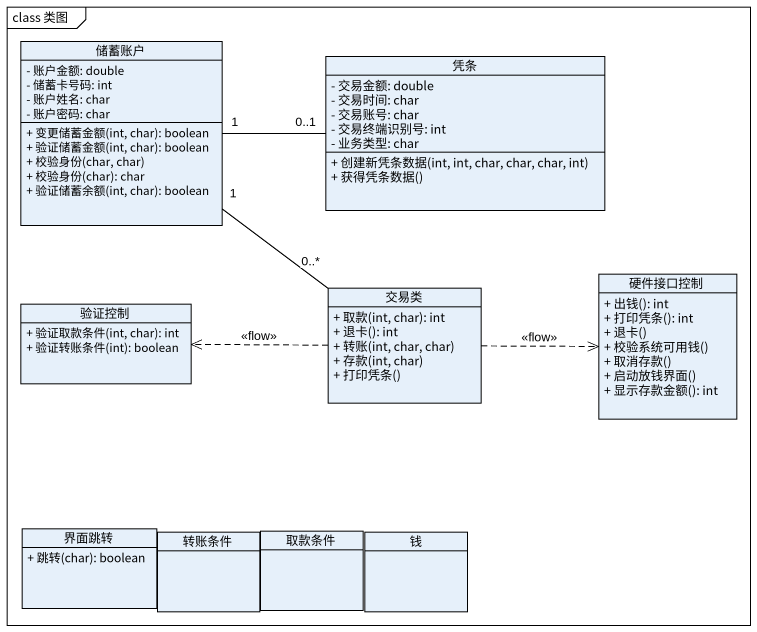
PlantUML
@startuml
mainframe class 类图
hide circle
hide empty members
skinparam classAttributeIconSize 0
class 储蓄账户 {
  - 账户金额: double
  - 储蓄卡号码: int
  - 账户姓名: char
  - 账户密码: char
  + 变更储蓄金额(int, char): boolean
  + 验证储蓄金额(int, char): boolean
  + 校验身份(char, char)
  + 校验身份(char): char
  + 验证储蓄余额(int, char): boolean
}
class 凭条 {
  - 交易金额: double
  - 交易时间: char
  - 交易账号: char
  - 交易终端识别号: int
  - 业务类型: char
  + 创建新凭条数据(int, int, char, char, char, int)
  + 获得凭条数据()
}
class 验证控制 {
  + 验证取款条件(int, char): int
  + 验证转账条件(int): boolean
}
class 交易类 {
  + 取款(int, char): int
  + 退卡(): int
  + 转账(int, char, char)
  + 存款(int, char)
  + 打印凭条()
}
class 硬件接口控制 {
  + 出钱(): int
  + 打印凭条(): int
  + 退卡()
  + 校验系统可用钱()
  + 取消存款()
  + 启动放钱界面()
  + 显示存款金额(): int
}
class 界面跳转 {
  + 跳转(char): boolean
}
class 取款条件
class 转账条件
class 钱
储蓄账户 "1" -right- "0..1" 凭条
储蓄账户 "1" -- "0..*" 交易类
交易类 .left.> 验证控制 : <<flow>>
交易类 .right.> 硬件接口控制 : <<flow>>
@enduml
